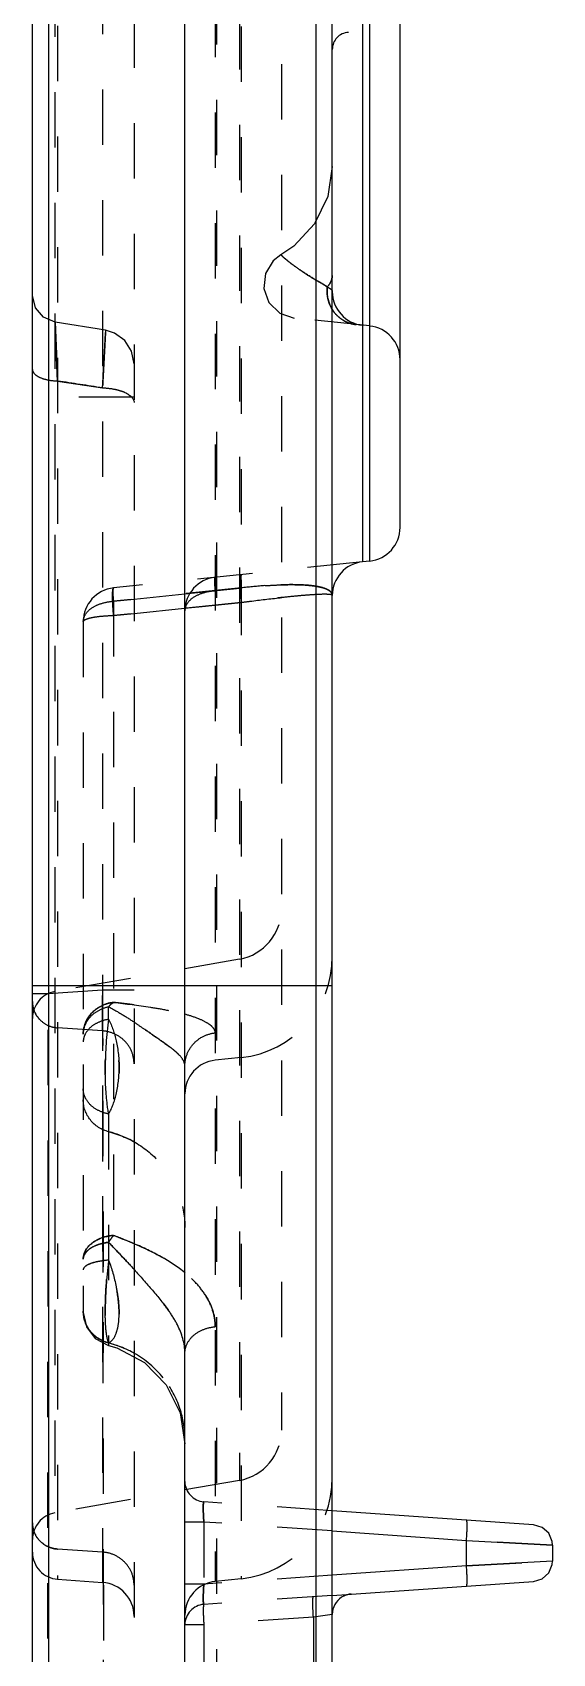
# Model space of a CAD drawing. Header units: millimetres. Extents: x -685 to 1888, y -6001 to 855.
# Drawn here: x 279.43 to 294.78, y -572.64 to -524.79 of the extents above; entities that cross this region are included whole.
import ezdxf

# ---------------------------------------------------------------- set-up
doc = ezdxf.new("R2010")
doc.units = ezdxf.units.MM
doc.header["$LTSCALE"] = 16.335
doc.linetypes.add('HIDDEN', pattern=[0.2, 0.1, -0.1])
doc.layers.get('0').update_dxf_attribs({"linetype": 'CONTINUOUS'})
doc.layers.add('DEFAULT_2', color=8, linetype='HIDDEN')

msp = doc.modelspace()

# ---------------------------------------------------------------- linework, layer by layer
at = {"color": 7, "linetype": 'Continuous'}
for p, q in [((288.279, -582.221), (288.279, -406.22)), ((279.903, -407.134), (279.903, -582.712)), ((283.929, -582.923), (283.929, -406.923)), ((287.806, -582.72), (287.806, -407.126)), ((279.429, -582.213), (279.429, -407.633)), ((289.384, -540.392), (289.384, -438.454)), ((289.175, -438.993), (289.175, -540.414)), ((290.279, -539.397), (290.279, -439.449)), ((289.384, -540.392), (289.175, -540.414)), ((279.429, -552.923), (288.279, -552.923)), ((294.221, -568.838), (288.279, -568.423)), ((288.279, -569.021), (292.24, -569.298)), ((292.24, -570.047), (292.24, -569.298)), ((292.24, -569.298), (294.779, -569.437)), ((294.779, -569.437), (294.779, -569.909)), ((292.24, -570.047), (288.279, -570.324)), ((294.779, -569.909), (292.24, -570.047)), ((288.279, -570.923), (294.221, -570.507))]:
    msp.add_line(p, q, dxfattribs=at)
for points in [[(294.779, -569.437), (294.77, -569.333), (294.669, -569.09), (294.474, -568.914), (294.221, -568.838)], [(294.221, -570.507), (294.474, -570.432), (294.669, -570.256), (294.77, -570.013), (294.779, -569.909)]]:
    msp.add_lwpolyline(points, dxfattribs=at)
for centre, radius, start, end in [((289.279, -539.397), 1, 276, 360), ((289.279, -541.408), 1, 96, 180), ((288.879, -571.482), 0.6, 122.6816, 180)]:
    msp.add_arc(centre, radius, start, end, dxfattribs=at)
for points, knots in [([(292.24, -569.298), (292.245, -569.225), (292.251, -569.116), (292.256, -568.975), (292.258, -568.882), (292.257, -568.808), (292.254, -568.751), (292.249, -568.721), (292.245, -568.7), (292.24, -568.7)], [0, 0, 0, 0, 0.368045, 0.545708, 0.702677, 0.828533, 0.920378, 0.977344, 1, 1, 1, 1]), ([(292.24, -570.646), (292.245, -570.646), (292.249, -570.624), (292.254, -570.595), (292.257, -570.538), (292.258, -570.464), (292.256, -570.371), (292.251, -570.23), (292.245, -570.121), (292.24, -570.047)], [0, 0, 0, 0, 0.022658, 0.079626, 0.171472, 0.297329, 0.454297, 0.631959, 1, 1, 1, 1])]:
    msp.add_open_spline(points, degree=3, knots=knots, dxfattribs=at)
at = {"layer": 'DEFAULT_2', "color": 8, "linetype": 'HIDDEN'}
for p, q in [((281.499, -408.858), (281.499, -570.539)), ((284.86, -409.162), (284.86, -580.684)), ((282.429, -409.855), (282.429, -579.99)), ((280.174, -416.785), (280.174, -570.446)), ((285.593, -416.802), (285.593, -570.429)), ((280.09, -418.744), (280.09, -568.487)), ((285.54, -419.704), (285.54, -567.526)), ((286.779, -421.182), (286.779, -566.048)), ((284.825, -520.618), (284.825, -570.509)), ((281.59, -533.582), (280.1, -533.339)), ((280.1, -533.339), (280.174, -535.078)), ((280.174, -535.078), (280.1, -533.339)), ((289.384, -533.454), (287.149, -533.219)), ((280.174, -535.078), (281.499, -535.28)), ((282.429, -535.558), (279.429, -535.558)), ((289.175, -540.414), (281.825, -541.186)), ((285.593, -541.186), (281.825, -541.577)), ((283.929, -541.358), (285.593, -541.186)), ((284.825, -541.265), (285.593, -541.186)), ((285.593, -541.186), (284.865, -541.261)), ((281.825, -541.577), (282.429, -541.514)), ((281.825, -541.577), (281.825, -560.297)), ((285.593, -541.612), (281.825, -541.999)), ((282.429, -541.514), (283.929, -541.358)), ((284.336, -541.741), (285.593, -541.612)), ((284.865, -541.261), (284.825, -541.265)), ((281.825, -541.999), (282.429, -541.937)), ((282.429, -541.937), (283.921, -541.784)), ((283.921, -541.784), (284.336, -541.741)), ((280.929, -542.181), (280.929, -562.575)), ((285.54, -552.142), (280.09, -553.102)), ((281.499, -553.056), (279.895, -553.168)), ((282.429, -553.056), (281.499, -553.056)), ((279.895, -553.168), (279.429, -553.168)), ((279.881, -575.46), (279.895, -553.168)), ((281.679, -553.918), (281.679, -553.545)), ((281.499, -554.26), (280.174, -554.17)), ((285.593, -555.044), (284.825, -555.125)), ((281.679, -556.714), (281.679, -563.543)), ((281.28, -563.335), (281.679, -563.543)), ((281.52, -563.551), (281.52, -563.759)), ((285.54, -567.526), (280.09, -568.487)), ((288.279, -568.423), (284.488, -568.158)), ((284.488, -568.756), (283.929, -568.756)), ((288.279, -569.021), (284.488, -568.756)), ((284.488, -568.756), (284.488, -570.59)), ((294.779, -569.437), (292.24, -569.298)), ((281.499, -569.645), (280.174, -569.555)), ((288.279, -570.324), (284.488, -570.59)), ((292.24, -570.047), (294.779, -569.909)), ((280.174, -570.446), (281.499, -570.539)), ((284.488, -570.59), (283.929, -570.59)), ((285.593, -570.429), (284.825, -570.509)), ((288.279, -570.923), (284.488, -571.188)), ((284.488, -571.787), (283.929, -571.787)), ((287.721, -571.561), (284.488, -571.787)), ((284.488, -571.787), (284.488, -579.686)), ((288.279, -571.482), (287.721, -571.561)), ((287.721, -571.561), (287.721, -580.285))]:
    msp.add_line(p, q, dxfattribs=at)
for points in [[(288.279, -528.746), (288.145, -529.635), (287.753, -530.443), (287.139, -531.099), (286.761, -531.354)], [(286.758, -531.356), (286.532, -531.532), (286.305, -531.908), (286.26, -532.345), (286.408, -532.758), (286.733, -533.079), (287.152, -533.219)], [(280.1, -533.339), (279.76, -533.197), (279.517, -532.913), (279.429, -532.549)], [(282.429, -534.569), (282.358, -534.198), (282.156, -533.881), (281.85, -533.661), (281.589, -533.582)], [(280.929, -562.575), (281.021, -562.994), (281.28, -563.335)], [(281.679, -563.543), (281.919, -563.616), (282.732, -564.05), (283.375, -564.71), (283.787, -565.535), (283.929, -566.447)]]:
    msp.add_lwpolyline(points, dxfattribs=at)
for centre, radius, start, end in [((288.779, -525.288), 0.5, 93, 180), ((287.607, -532.976), 0.854, 52.0883, 54.8519), ((289.169, -532.426), 1.045, 173.2313, 181.2341), ((289.15, -532.427), 1.025, 181.1486, 210.4586), ((289.279, -532.438), 1, 180, 264), ((289.105, -532.454), 0.973, 210.4384, 217.3002), ((289.076, -532.493), 0.924, 240.292, 263.9446), ((289.279, -534.449), 1, 360, 84), ((281.929, -542.181), 1, 96, 180), ((284.929, -541.866), 1, 96, 180), ((287.471, -557.16), 16.085, 96.5708, 96.7057), ((287.433, -556.809), 15.732, 94.1578, 96.5779), ((285.279, -550.664), 1.5, 280, 0.0041), ((285.279, -552.061), 3, 276, 360), ((280.229, -553.89), 0.8, 100, 180), ((284.929, -556.119), 1, 96, 180), ((280.932, -560.202), 3.058, 60.4115, 75.8585), ((281.775, -562.531), 0.845, 180.0161, 182.8724), ((280.931, -566.444), 3.061, 60.4636, 75.8515), ((280.962, -566.383), 2.993, 38.9799, 60.3995), ((285.279, -566.049), 1.5, 280, 360), ((285.279, -567.445), 3, 276, 360), ((284.529, -567.559), 0.6, 180, 266), ((280.229, -569.275), 0.8, 100, 180), ((280.229, -569.648), 0.8, 180, 266), ((281.429, -571.536), 1, 360, 86), ((284.929, -571.504), 1, 96, 180), ((284.529, -571.787), 0.6, 94, 180), ((288.879, -571.482), 0.6, 94, 122.6816)]:
    msp.add_arc(centre, radius, start, end, dxfattribs=at)
for points, knots in [([(286.772, -531.364), (286.77, -531.361), (286.767, -531.36), (286.762, -531.353), (286.761, -531.354)], [0, 0, 0, 0, 0.752877, 1, 1, 1, 1]), ([(286.761, -531.354), (286.761, -531.355), (286.767, -531.359), (286.772, -531.366), (286.785, -531.378), (286.811, -531.402), (286.856, -531.442), (286.923, -531.497), (287.004, -531.563), (287.133, -531.662), (287.311, -531.791), (287.534, -531.941), (287.755, -532.077), (287.957, -532.189), (288.08, -532.263), (288.132, -532.302)], [0, 0, 0, 0, 0.00228, 0.008623, 0.018954, 0.033188, 0.072901, 0.125755, 0.189113, 0.260394, 0.418258, 0.583619, 0.742661, 0.883802, 1, 1, 1, 1]), ([(288.099, -532.278), (288.049, -532.242), (287.933, -532.174), (287.673, -532.03), (287.406, -531.858), (287.147, -531.674), (286.954, -531.53), (286.836, -531.423), (286.772, -531.364)], [0, 0, 0, 0, 0.11418, 0.248554, 0.552864, 0.70414, 0.838348, 1, 1, 1, 1]), ([(288.132, -532.302), (288.177, -532.251), (288.25, -532.145), (288.279, -532.017), (288.279, -531.959)], [0, 0, 0, 0, 0.54094, 1, 1, 1, 1]), ([(288.279, -531.959), (288.279, -532.017), (288.25, -532.145), (288.177, -532.251), (288.132, -532.302)], [0, 0, 0, 0, 0.459068, 1, 1, 1, 1]), ([(288.978, -533.411), (288.847, -533.397), (288.585, -533.31), (288.292, -533.034), (288.132, -532.678), (288.117, -532.424), (288.132, -532.302)], [0, 0, 0, 0, 0.257301, 0.517711, 0.761229, 1, 1, 1, 1]), ([(288.132, -532.302), (288.171, -532.322), (288.23, -532.353), (288.279, -532.413), (288.279, -532.438)], [0, 0, 0, 0, 0.638695, 1, 1, 1, 1]), ([(288.618, -533.295), (288.591, -533.28), (288.483, -533.211), (288.389, -533.12), (288.331, -533.044)], [0, 0, 0, 0, 0.245056, 1, 1, 1, 1]), ([(281.499, -535.28), (281.51, -535.048), (281.534, -534.635), (281.561, -534.109), (281.581, -533.775), (281.586, -533.621), (281.59, -533.582)], [0, 0, 0, 0, 0.409821, 0.728581, 0.930618, 1, 1, 1, 1]), ([(281.59, -533.582), (281.591, -533.583), (281.588, -533.59), (281.589, -533.599), (281.587, -533.619), (281.586, -533.653), (281.583, -533.704), (281.579, -533.769), (281.575, -533.848), (281.57, -533.941), (281.563, -534.09), (281.551, -534.305), (281.535, -534.597), (281.517, -534.926), (281.505, -535.158), (281.499, -535.28)], [0, 0, 0, 0, 0.004341, 0.009767, 0.017362, 0.039049, 0.069269, 0.107812, 0.154473, 0.209043, 0.271278, 0.417403, 0.590075, 0.785823, 1, 1, 1, 1]), ([(279.429, -534.737), (279.429, -534.781), (279.49, -534.886), (279.66, -534.988), (279.899, -535.054), (280.08, -535.075), (280.174, -535.078)], [0, 0, 0, 0, 0.153007, 0.37719, 0.676539, 1, 1, 1, 1]), ([(281.499, -535.28), (281.616, -535.283), (281.789, -535.301), (282.011, -535.357), (282.231, -535.436), (282.429, -535.578), (282.429, -535.711)], [0, 0, 0, 0, 0.325173, 0.484104, 0.630127, 1, 1, 1, 1]), ([(281.825, -541.186), (281.818, -541.187), (281.807, -541.213), (281.8, -541.255), (281.795, -541.33), (281.793, -541.426), (281.796, -541.546), (281.804, -541.74), (281.816, -541.893), (281.825, -541.999)], [0, 0, 0, 0, 0.025598, 0.081989, 0.171169, 0.291005, 0.438365, 0.609148, 1, 1, 1, 1]), ([(281.825, -541.999), (281.816, -541.893), (281.804, -541.74), (281.796, -541.546), (281.793, -541.426), (281.795, -541.33), (281.8, -541.255), (281.807, -541.213), (281.818, -541.187), (281.825, -541.186)], [0, 0, 0, 0, 0.390752, 0.561474, 0.708828, 0.828719, 0.917965, 0.974388, 1, 1, 1, 1]), ([(281.825, -541.577), (281.821, -541.523), (281.816, -541.428), (281.813, -541.317), (281.813, -541.25), (281.815, -541.217), (281.818, -541.198), (281.822, -541.187), (281.825, -541.186)], [0, 0, 0, 0, 0.415358, 0.729499, 0.843146, 0.92601, 0.977629, 1, 1, 1, 1]), ([(281.825, -541.577), (281.821, -541.524), (281.816, -541.43), (281.813, -541.32), (281.813, -541.253), (281.815, -541.22), (281.818, -541.2), (281.821, -541.188), (281.824, -541.187)], [0, 0, 0, 0, 0.409774, 0.721894, 0.836072, 0.920545, 0.974762, 1, 1, 1, 1]), ([(284.825, -541.265), (284.821, -541.211), (284.816, -541.114), (284.812, -541.002), (284.813, -540.936), (284.815, -540.902), (284.818, -540.883), (284.822, -540.871), (284.825, -540.871)], [0, 0, 0, 0, 0.415223, 0.729436, 0.843127, 0.926024, 0.977643, 1, 1, 1, 1]), ([(285.593, -540.79), (285.586, -540.791), (285.575, -540.818), (285.569, -540.86), (285.562, -540.937), (285.561, -541.037), (285.564, -541.162), (285.573, -541.357), (285.584, -541.509), (285.593, -541.612)], [0, 0, 0, 0, 0.025285, 0.082121, 0.172312, 0.295227, 0.448439, 0.623583, 1, 1, 1, 1]), ([(285.593, -540.79), (285.586, -540.791), (285.575, -540.818), (285.569, -540.86), (285.562, -540.937), (285.561, -541.037), (285.564, -541.162), (285.573, -541.357), (285.584, -541.509), (285.593, -541.612)], [0, 0, 0, 0, 0.025286, 0.082124, 0.172317, 0.295233, 0.448445, 0.623587, 1, 1, 1, 1]), ([(285.593, -540.79), (285.59, -540.791), (285.586, -540.804), (285.583, -540.823), (285.581, -540.86), (285.581, -540.929), (285.584, -541.039), (285.59, -541.134), (285.593, -541.186)], [0, 0, 0, 0, 0.024009, 0.079898, 0.16827, 0.287555, 0.606867, 1, 1, 1, 1]), ([(285.593, -540.79), (285.59, -540.791), (285.586, -540.804), (285.583, -540.823), (285.581, -540.86), (285.581, -540.929), (285.584, -541.039), (285.59, -541.134), (285.593, -541.186)], [0, 0, 0, 0, 0.024003, 0.079883, 0.168248, 0.287528, 0.606843, 1, 1, 1, 1]), ([(288.279, -541.408), (288.279, -541.374), (288.245, -541.294), (288.113, -541.214), (287.91, -541.151), (287.617, -541.107), (287.23, -541.086), (286.75, -541.09), (286.193, -541.123), (285.799, -541.161), (285.593, -541.186)], [0, 0, 0, 0, 0.03642, 0.086073, 0.159939, 0.26423, 0.402684, 0.575052, 0.778001, 1, 1, 1, 1]), ([(286.292, -541.119), (286.335, -541.116), (286.502, -541.105), (286.669, -541.097), (286.793, -541.093)], [0, 0, 0, 0, 0.260798, 1, 1, 1, 1]), ([(286.793, -541.093), (287.02, -541.086), (287.335, -541.086), (287.717, -541.121), (287.925, -541.157), (288.082, -541.204), (288.193, -541.26), (288.263, -541.328), (288.279, -541.383), (288.279, -541.408)], [0, 0, 0, 0, 0.426899, 0.590277, 0.720719, 0.821483, 0.896843, 0.952982, 1, 1, 1, 1]), ([(280.929, -542.181), (280.929, -542.105), (280.986, -541.939), (281.192, -541.752), (281.483, -541.623), (281.707, -541.585), (281.825, -541.577)], [0, 0, 0, 0, 0.194459, 0.423644, 0.696391, 1, 1, 1, 1]), ([(283.929, -541.866), (283.929, -541.79), (283.986, -541.624), (284.193, -541.439), (284.483, -541.311), (284.707, -541.273), (284.825, -541.265)], [0, 0, 0, 0, 0.193833, 0.422828, 0.695842, 1, 1, 1, 1]), ([(288.279, -541.408), (288.279, -541.402), (288.26, -541.388), (288.195, -541.377), (288.049, -541.37), (287.813, -541.38), (287.489, -541.401), (287.09, -541.437), (286.629, -541.486), (286.123, -541.544), (285.773, -541.589), (285.593, -541.612)], [0, 0, 0, 0, 0.007154, 0.021659, 0.076425, 0.164981, 0.285524, 0.43532, 0.608651, 0.79904, 1, 1, 1, 1]), ([(285.593, -541.612), (285.698, -541.598), (286.097, -541.547), (286.498, -541.5), (286.794, -541.469)], [0, 0, 0, 0, 0.261523, 1, 1, 1, 1]), ([(280.929, -542.181), (280.929, -542.168), (280.95, -542.139), (281.003, -542.11), (281.085, -542.081), (281.244, -542.044), (281.494, -542.012), (281.708, -542.001), (281.825, -541.999)], [0, 0, 0, 0, 0.039712, 0.102843, 0.194989, 0.315172, 0.626653, 1, 1, 1, 1]), ([(281.499, -580.988), (281.5, -580.988), (281.5, -580.984), (281.501, -580.979), (281.502, -580.968), (281.503, -580.946), (281.504, -580.907), (281.506, -580.848), (281.507, -580.773), (281.509, -580.681), (281.51, -580.572), (281.512, -580.394), (281.514, -580.131), (281.516, -579.766), (281.519, -579.337), (281.52, -578.845), (281.522, -578.29), (281.524, -577.431), (281.526, -576.212), (281.528, -574.585), (281.528, -572.75), (281.528, -570.725), (281.526, -568.529), (281.524, -566.185), (281.519, -562.827), (281.511, -558.437), (281.504, -554.873), (281.499, -553.056)], [0, 0, 0, 0, 0.000078, 0.000303, 0.000679, 0.001205, 0.002709, 0.004814, 0.007516, 0.010815, 0.014708, 0.019194, 0.029932, 0.043, 0.058367, 0.076001, 0.095868, 0.117916, 0.168332, 0.226779, 0.29268, 0.365413, 0.444264, 0.528479, 0.617224, 0.804877, 1, 1, 1, 1]), ([(281.499, -553.056), (281.501, -553.951), (281.51, -557.449), (281.516, -560.948), (281.52, -563.551)], [0, 0, 0, 0, 0.255732, 1, 1, 1, 1]), ([(279.429, -553.392), (279.429, -553.489), (279.468, -553.686), (279.632, -553.938), (279.878, -554.113), (280.074, -554.163), (280.174, -554.17)], [0, 0, 0, 0, 0.247134, 0.4959, 0.747035, 1, 1, 1, 1]), ([(281.825, -553.418), (281.705, -553.43), (281.468, -553.496), (281.172, -553.708), (280.976, -554.007), (280.929, -554.241), (280.929, -554.356)], [0, 0, 0, 0, 0.256708, 0.5092, 0.756411, 1, 1, 1, 1]), ([(280.929, -554.356), (280.929, -554.171), (281.059, -553.875), (281.38, -553.642), (281.578, -553.567), (281.679, -553.545)], [0, 0, 0, 0, 0.470163, 0.73484, 1, 1, 1, 1]), ([(280.996, -554.018), (281.061, -553.857), (281.296, -553.564), (281.646, -553.436), (281.825, -553.418)], [0, 0, 0, 0, 0.492579, 1, 1, 1, 1]), ([(281.679, -553.545), (281.691, -553.532), (281.735, -553.484), (281.785, -553.443), (281.825, -553.418)], [0, 0, 0, 0, 0.274999, 1, 1, 1, 1]), ([(281.825, -553.418), (281.812, -553.426), (281.759, -553.462), (281.712, -553.508), (281.679, -553.545)], [0, 0, 0, 0, 0.226328, 1, 1, 1, 1]), ([(283.929, -555.29), (283.929, -555.229), (283.868, -555.085), (283.695, -554.896), (283.437, -554.696), (283.123, -554.477), (282.777, -554.236), (282.302, -553.909), (281.928, -553.687), (281.679, -553.545)], [0, 0, 0, 0, 0.063922, 0.152687, 0.266164, 0.401418, 0.549815, 0.703349, 1, 1, 1, 1]), ([(281.679, -553.545), (281.803, -553.618), (282.06, -553.758), (282.307, -553.917), (282.431, -554.001)], [0, 0, 0, 0, 0.487999, 1, 1, 1, 1]), ([(281.825, -553.418), (282.187, -553.46), (282.721, -553.525), (283.407, -553.643), (283.864, -553.745), (284.251, -553.864), (284.519, -553.98), (284.678, -554.085), (284.778, -554.175), (284.825, -554.264), (284.825, -554.319)], [0, 0, 0, 0, 0.33873, 0.498928, 0.645742, 0.772735, 0.874584, 0.915042, 0.948711, 1, 1, 1, 1]), ([(282.433, -553.492), (282.383, -553.486), (282.18, -553.46), (281.977, -553.436), (281.825, -553.418)], [0, 0, 0, 0, 0.248177, 1, 1, 1, 1]), ([(281.679, -553.918), (281.579, -553.935), (281.387, -553.994), (281.137, -554.139), (280.973, -554.344), (280.929, -554.504), (280.929, -554.578)], [0, 0, 0, 0, 0.284509, 0.555977, 0.793761, 1, 1, 1, 1]), ([(281.679, -553.918), (281.605, -554.39), (281.565, -555.121), (281.592, -556.055), (281.644, -556.51), (281.679, -556.714)], [0, 0, 0, 0, 0.511719, 0.778542, 1, 1, 1, 1]), ([(281.679, -556.714), (281.644, -556.51), (281.592, -556.055), (281.565, -555.121), (281.605, -554.39), (281.679, -553.918)], [0, 0, 0, 0, 0.221475, 0.488303, 1, 1, 1, 1]), ([(281.679, -556.714), (281.783, -556.536), (281.936, -556.086), (282.017, -555.349), (281.932, -554.594), (281.782, -554.117), (281.679, -553.918)], [0, 0, 0, 0, 0.214017, 0.48614, 0.766511, 1, 1, 1, 1]), ([(281.679, -553.918), (281.781, -554.118), (281.933, -554.594), (282.017, -555.349), (281.946, -555.994), (281.813, -556.443), (281.728, -556.632), (281.679, -556.714)], [0, 0, 0, 0, 0.233593, 0.513925, 0.785765, 0.901057, 1, 1, 1, 1]), ([(282.431, -554.001), (282.522, -554.063), (282.702, -554.188), (283.046, -554.424), (283.369, -554.643), (283.647, -554.861), (283.828, -555.032), (283.929, -555.191), (283.929, -555.29)], [0, 0, 0, 0, 0.164092, 0.326105, 0.622765, 0.747263, 0.851554, 1, 1, 1, 1]), ([(284.825, -554.319), (284.825, -554.266), (284.781, -554.18), (284.687, -554.092), (284.538, -553.99), (284.286, -553.877), (284.063, -553.806), (283.939, -553.771)], [0, 0, 0, 0, 0.146787, 0.242101, 0.356121, 0.642501, 1, 1, 1, 1]), ([(280.977, -554.373), (280.969, -554.39), (280.943, -554.455), (280.929, -554.526), (280.929, -554.578)], [0, 0, 0, 0, 0.263396, 1, 1, 1, 1]), ([(282.429, -555.232), (282.429, -555.111), (282.382, -554.865), (282.177, -554.551), (281.869, -554.331), (281.623, -554.269), (281.499, -554.26)], [0, 0, 0, 0, 0.247134, 0.4959, 0.747035, 1, 1, 1, 1]), ([(283.929, -555.291), (283.929, -555.176), (283.973, -554.936), (284.169, -554.62), (284.47, -554.398), (284.708, -554.331), (284.825, -554.319)], [0, 0, 0, 0, 0.238959, 0.496364, 0.756, 1, 1, 1, 1]), ([(283.929, -555.291), (283.929, -555.176), (283.973, -554.936), (284.169, -554.62), (284.47, -554.398), (284.708, -554.331), (284.825, -554.319)], [0, 0, 0, 0, 0.238956, 0.496359, 0.755995, 1, 1, 1, 1]), ([(281.679, -556.714), (281.578, -556.694), (281.383, -556.627), (281.133, -556.462), (280.971, -556.232), (280.929, -556.058), (280.929, -555.975)], [0, 0, 0, 0, 0.272907, 0.53944, 0.782245, 1, 1, 1, 1]), ([(281.008, -556.27), (280.996, -556.246), (280.952, -556.154), (280.929, -556.051), (280.929, -555.975)], [0, 0, 0, 0, 0.264235, 1, 1, 1, 1]), ([(281.679, -557.236), (281.472, -557.184), (281.081, -556.94), (280.929, -556.503), (280.929, -556.293)], [0, 0, 0, 0, 0.503853, 1, 1, 1, 1]), ([(281.679, -557.236), (281.993, -557.315), (282.612, -557.58), (283.357, -558.255), (283.826, -559.124), (283.929, -559.762), (283.929, -560.067)], [0, 0, 0, 0, 0.250633, 0.51015, 0.764, 1, 1, 1, 1]), ([(281.825, -560.297), (281.706, -560.306), (281.479, -560.352), (281.186, -560.503), (280.982, -560.723), (280.929, -560.908), (280.929, -560.995)], [0, 0, 0, 0, 0.289057, 0.555, 0.789427, 1, 1, 1, 1]), ([(280.996, -560.744), (281.067, -560.613), (281.329, -560.39), (281.651, -560.31), (281.825, -560.297)], [0, 0, 0, 0, 0.459724, 1, 1, 1, 1]), ([(281.825, -560.297), (281.812, -560.312), (281.76, -560.376), (281.713, -560.444), (281.679, -560.498)], [0, 0, 0, 0, 0.230719, 1, 1, 1, 1]), ([(281.825, -560.297), (282.192, -560.438), (282.909, -560.73), (283.74, -561.212), (284.278, -561.704), (284.584, -562.104), (284.778, -562.538), (284.825, -562.845), (284.825, -562.993)], [0, 0, 0, 0, 0.276465, 0.543895, 0.66897, 0.78599, 0.89538, 1, 1, 1, 1]), ([(280.929, -560.995), (280.929, -560.938), (280.996, -560.767), (281.277, -560.582), (281.533, -560.518), (281.679, -560.498)], [0, 0, 0, 0, 0.177753, 0.539135, 1, 1, 1, 1]), ([(281.679, -560.498), (281.58, -560.512), (281.413, -560.549), (281.199, -560.637), (281.018, -560.761), (280.929, -560.905), (280.929, -560.995)], [0, 0, 0, 0, 0.312935, 0.532033, 0.719891, 1, 1, 1, 1]), ([(280.929, -560.995), (280.929, -560.974), (280.935, -560.887), (280.964, -560.801), (280.996, -560.744)], [0, 0, 0, 0, 0.245068, 1, 1, 1, 1]), ([(283.929, -563.773), (283.929, -563.484), (283.788, -563.033), (283.453, -562.506), (283.131, -562.101), (282.78, -561.692), (282.3, -561.151), (281.919, -560.765), (281.679, -560.498)], [0, 0, 0, 0, 0.214472, 0.334644, 0.463425, 0.5978, 0.73408, 1, 1, 1, 1]), ([(281.679, -560.498), (281.799, -560.633), (282.059, -560.893), (282.307, -561.164), (282.431, -561.303)], [0, 0, 0, 0, 0.492307, 1, 1, 1, 1]), ([(283.939, -561.404), (283.719, -561.223), (283.229, -560.906), (282.704, -560.658), (282.433, -560.542)], [0, 0, 0, 0, 0.490468, 1, 1, 1, 1]), ([(281.679, -561.027), (281.581, -561.035), (281.399, -561.058), (281.186, -561.108), (281.052, -561.168), (280.974, -561.218), (280.929, -561.275), (280.929, -561.31)], [0, 0, 0, 0, 0.352264, 0.658565, 0.777977, 0.872939, 1, 1, 1, 1]), ([(281.026, -561.186), (281.011, -561.195), (280.968, -561.225), (280.929, -561.274), (280.929, -561.31)], [0, 0, 0, 0, 0.32444, 1, 1, 1, 1]), ([(281.679, -561.027), (281.552, -561.037), (281.329, -561.069), (281.108, -561.134), (281.026, -561.186)], [0, 0, 0, 0, 0.568938, 1, 1, 1, 1]), ([(281.616, -563.205), (281.596, -563.066), (281.576, -562.745), (281.579, -562.222), (281.612, -561.636), (281.655, -561.231), (281.679, -561.027)], [0, 0, 0, 0, 0.193421, 0.44067, 0.71839, 1, 1, 1, 1]), ([(281.679, -561.027), (281.648, -561.282), (281.597, -561.782), (281.572, -562.48), (281.585, -562.993), (281.63, -563.306), (281.66, -563.424), (281.679, -563.469)], [0, 0, 0, 0, 0.314119, 0.613239, 0.852831, 0.939372, 1, 1, 1, 1]), ([(281.679, -563.469), (281.785, -563.418), (281.905, -563.221), (281.975, -562.915), (281.995, -562.585), (281.97, -562.208), (281.881, -561.678), (281.774, -561.281), (281.679, -561.027)], [0, 0, 0, 0, 0.137571, 0.241067, 0.371124, 0.521892, 0.682777, 1, 1, 1, 1]), ([(281.679, -561.027), (281.773, -561.282), (281.882, -561.678), (281.97, -562.209), (281.995, -562.586), (281.975, -562.916), (281.905, -563.221), (281.785, -563.419), (281.679, -563.469)], [0, 0, 0, 0, 0.317508, 0.478649, 0.629218, 0.75935, 0.862607, 1, 1, 1, 1]), ([(282.431, -561.303), (282.612, -561.507), (282.967, -561.905), (283.46, -562.498), (283.827, -563.112), (283.929, -563.561), (283.929, -563.773)], [0, 0, 0, 0, 0.27767, 0.543593, 0.784389, 1, 1, 1, 1]), ([(284.825, -562.993), (284.825, -562.849), (284.781, -562.554), (284.599, -562.133), (284.312, -561.742), (284.07, -561.513), (283.939, -561.404)], [0, 0, 0, 0, 0.230254, 0.47041, 0.726561, 1, 1, 1, 1]), ([(281.679, -563.469), (281.576, -563.444), (281.374, -563.354), (281.047, -563.073), (280.929, -562.741), (280.929, -562.531)], [0, 0, 0, 0, 0.249278, 0.507865, 1, 1, 1, 1]), ([(281.679, -563.476), (281.472, -563.424), (281.081, -563.18), (280.929, -562.743), (280.929, -562.532)], [0, 0, 0, 0, 0.503857, 1, 1, 1, 1]), ([(281.679, -563.469), (281.58, -563.444), (281.385, -563.36), (281.064, -563.093), (280.941, -562.777), (280.93, -562.574)], [0, 0, 0, 0, 0.248214, 0.505982, 1, 1, 1, 1]), ([(283.929, -563.773), (283.929, -563.68), (283.977, -563.479), (284.18, -563.225), (284.48, -563.053), (284.71, -563.002), (284.825, -562.993)], [0, 0, 0, 0, 0.215392, 0.462222, 0.732242, 1, 1, 1, 1]), ([(283.929, -563.773), (283.929, -563.68), (283.977, -563.479), (284.18, -563.225), (284.48, -563.053), (284.71, -563.002), (284.825, -562.993)], [0, 0, 0, 0, 0.215391, 0.462218, 0.732237, 1, 1, 1, 1]), ([(281.679, -563.469), (281.673, -563.453), (281.642, -563.368), (281.626, -563.278), (281.616, -563.205)], [0, 0, 0, 0, 0.191858, 1, 1, 1, 1]), ([(283.929, -566.306), (283.929, -566.001), (283.826, -565.364), (283.357, -564.495), (282.612, -563.82), (281.993, -563.555), (281.679, -563.476)], [0, 0, 0, 0, 0.236, 0.489849, 0.749367, 1, 1, 1, 1]), ([(284.488, -568.158), (284.483, -568.157), (284.478, -568.179), (284.474, -568.208), (284.471, -568.265), (284.47, -568.337), (284.471, -568.427), (284.476, -568.568), (284.482, -568.68), (284.488, -568.756)], [0, 0, 0, 0, 0.022337, 0.079391, 0.170565, 0.293353, 0.444316, 0.617127, 1, 1, 1, 1]), ([(284.488, -568.756), (284.482, -568.68), (284.476, -568.569), (284.471, -568.427), (284.47, -568.337), (284.471, -568.265), (284.474, -568.208), (284.478, -568.179), (284.483, -568.157), (284.488, -568.158)], [0, 0, 0, 0, 0.382589, 0.555314, 0.70627, 0.829144, 0.92045, 0.977622, 1, 1, 1, 1]), ([(280.174, -569.555), (280.074, -569.548), (279.878, -569.498), (279.632, -569.322), (279.468, -569.071), (279.429, -568.874), (279.429, -568.777)], [0, 0, 0, 0, 0.252965, 0.5041, 0.752866, 1, 1, 1, 1]), ([(282.429, -570.617), (282.429, -570.496), (282.382, -570.25), (282.177, -569.935), (281.869, -569.716), (281.623, -569.653), (281.499, -569.645)], [0, 0, 0, 0, 0.247134, 0.4959, 0.747035, 1, 1, 1, 1]), ([(281.527, -570.622), (281.528, -571.082), (281.528, -572.751), (281.528, -574.42), (281.527, -575.63)], [0, 0, 0, 0, 0.275254, 1, 1, 1, 1]), ([(284.488, -570.59), (284.482, -570.666), (284.476, -570.777), (284.471, -570.919), (284.47, -571.009), (284.471, -571.081), (284.474, -571.138), (284.478, -571.166), (284.483, -571.188), (284.488, -571.188)], [0, 0, 0, 0, 0.382589, 0.555314, 0.70627, 0.829144, 0.92045, 0.977622, 1, 1, 1, 1]), ([(284.488, -571.188), (284.483, -571.188), (284.478, -571.167), (284.474, -571.138), (284.471, -571.081), (284.47, -571.009), (284.471, -570.919), (284.476, -570.778), (284.482, -570.666), (284.488, -570.59)], [0, 0, 0, 0, 0.022337, 0.079391, 0.170565, 0.293353, 0.444316, 0.617127, 1, 1, 1, 1]), ([(284.488, -571.188), (284.483, -571.188), (284.478, -571.21), (284.474, -571.24), (284.471, -571.297), (284.47, -571.37), (284.471, -571.459), (284.476, -571.6), (284.482, -571.711), (284.488, -571.787)], [0, 0, 0, 0, 0.023377, 0.081219, 0.173708, 0.297418, 0.447944, 0.619741, 1, 1, 1, 1]), ([(287.721, -571.561), (287.716, -571.487), (287.71, -571.378), (287.705, -571.237), (287.704, -571.144), (287.705, -571.07), (287.708, -571.013), (287.712, -570.984), (287.717, -570.962), (287.721, -570.962)], [0, 0, 0, 0, 0.368114, 0.545803, 0.702783, 0.828632, 0.920452, 0.977381, 1, 1, 1, 1]), ([(287.721, -571.561), (287.716, -571.487), (287.71, -571.378), (287.705, -571.237), (287.704, -571.144), (287.705, -571.07), (287.708, -571.013), (287.712, -570.984), (287.717, -570.962), (287.721, -570.962)], [0, 0, 0, 0, 0.368114, 0.545803, 0.702783, 0.828632, 0.920452, 0.977381, 1, 1, 1, 1])]:
    msp.add_open_spline(points, degree=3, knots=knots, dxfattribs=at)
for points in [[(281.499, -535.28), (281.057, -535.213), (280.615, -535.146), (280.174, -535.078)], [(279.485, -553.678), (279.449, -553.588), (279.429, -553.489), (279.429, -553.392)], [(279.644, -553.924), (279.577, -553.853), (279.522, -553.769), (279.485, -553.678)], [(280.929, -554.356), (280.929, -554.241), (280.953, -554.124), (280.996, -554.018)], [(282.433, -560.542), (282.232, -560.456), (282.029, -560.376), (281.825, -560.297)], [(279.429, -568.777), (279.429, -568.874), (279.449, -568.973), (279.485, -569.063)], [(279.485, -569.063), (279.522, -569.153), (279.577, -569.238), (279.644, -569.309)], [(279.644, -569.309), (279.712, -569.38), (279.796, -569.439), (279.885, -569.481)], [(279.885, -569.481), (279.975, -569.522), (280.074, -569.548), (280.174, -569.555)]]:
    msp.add_open_spline(points, degree=3, dxfattribs=at)

doc.saveas('drawing.dxf')
